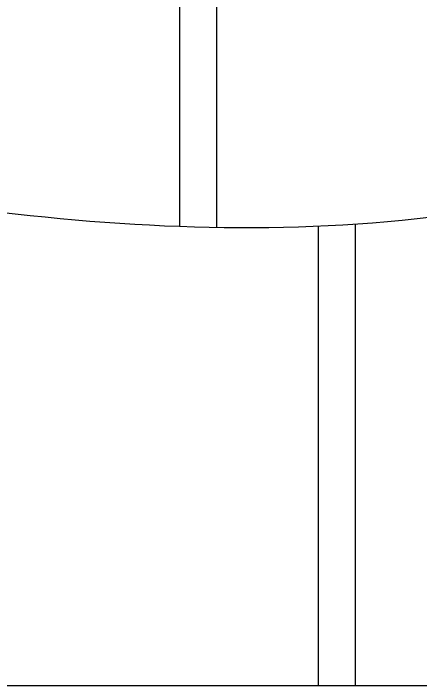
# Model space of a CAD drawing. Header units: millimetres. Extents: x -139278 to 641613, y -260926 to 217780.
# Drawn here: x 135565 to 136667, y 5312 to 7132 of the extents above; entities that cross this region are included whole.
import ezdxf

# ---------------------------------------------------------------- set-up
doc = ezdxf.new("R2010")
doc.units = ezdxf.units.MM

msp = doc.modelspace()

# ---------------------------------------------------------------- linework, layer by layer
for p, q in [((136015.571, 6554.931), (136015.571, 8548.216)), ((136115.571, 6552.254), (136115.571, 8548.216)), ((136390.571, 5312.264), (136390.571, 6555.665)), ((136490.571, 5312.264), (136490.571, 6561.129)), ((120787.955, 5312.264), (165429.733, 5312.264))]:
    msp.add_line(p, q)
at = {"ltscale": 5}
msp.add_open_spline([(139690.571, 6677.729), (139239.701, 6809.025), (138329.746, 7074.01), (136591.909, 6376.188), (135259.701, 6606.167), (134390.571, 6798.834)], degree=3, knots=[0, 0, 0, 0, 1370.39898417, 2765.76860722, 5365.75747607, 5365.75747607, 5365.75747607, 5365.75747607], dxfattribs=at)

doc.saveas('drawing.dxf')
